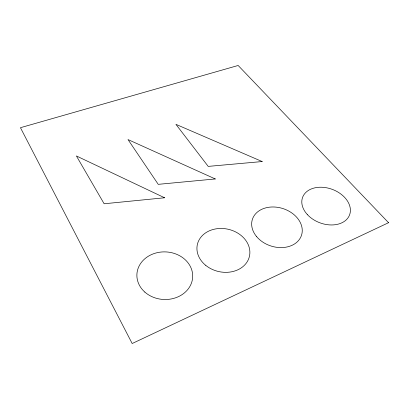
<?xml version="1.0" encoding="UTF-8"?>
<svg xmlns="http://www.w3.org/2000/svg" width="409" height="409" viewBox="0 0 409 409"><rect width="100%" height="100%" fill="white"/><g stroke="black" fill="none" stroke-linecap="round" stroke-linejoin="round"><path stroke-width="0.61" d="M388.55 222.701L132.173 343.524L20.45 127.695L238.156 65.476L388.55 222.701M164.587 197.772L104.131 203.769L76.391 155.957L164.587 197.772M215.282 178.958L158.237 184.341L128.007 139.566L215.282 178.958M262.179 161.55L208.212 166.391L175.926 124.346L262.179 161.55M144.837 292.087A27.919 23.809 2.8 0 0 191.668 282.471A27.919 23.809 2.8 0 0 157.859 252.532A27.919 23.809 2.8 0 0 144.837 292.087M205.778 265.4A26.708 21.682 12.8 0 0 249.332 256.786A26.708 21.682 12.8 0 0 215.088 229.02A26.708 21.682 12.8 0 0 205.778 265.4M256.694 236.699A25.818 19.652 17.9 0 0 300.206 238.176A25.818 19.652 17.9 0 0 273.979 206.99A25.818 19.652 17.9 0 0 256.694 236.699M307.496 214.725A25.077 17.832 20.5 0 0 348.949 216.3A25.077 17.832 20.5 0 0 321.842 187.245A25.077 17.832 20.5 0 0 307.496 214.725"/></g></svg>
